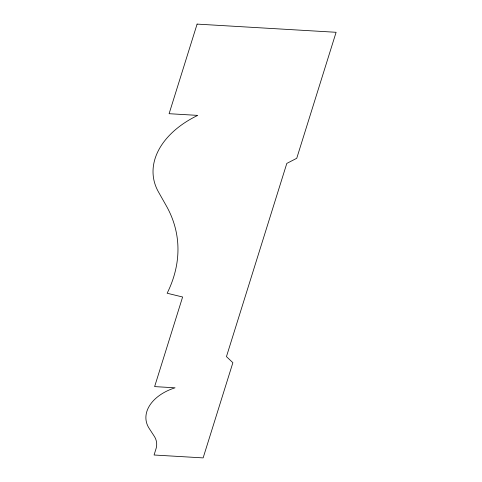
<?xml version="1.0" encoding="UTF-8"?>
<svg xmlns="http://www.w3.org/2000/svg" width="482" height="482" viewBox="0 0 482 482"><rect width="100%" height="100%" fill="white"/><g stroke="black" fill="none" stroke-linecap="round" stroke-linejoin="round"><path stroke-width="0.72" d="M197.102 24.1L169.104 113.704L197.722 115.391A92.261 60.768 -8.5 0 0 158.433 191.884L166.338 205.88A198.253 130.586 -8.5 0 1 167.14 293.237L182.618 297.002L154.626 386.606L175.068 387.805A43.729 28.806 -8.5 0 0 149.143 428.365L154.24 436.216A32.963 21.714 -8.5 0 1 155.819 449.411L154.071 455.008L203.133 457.9L232.878 362.699L226.45 356.614L286.814 163.41L296.737 158.295L336.105 32.288L197.102 24.1"/></g></svg>
